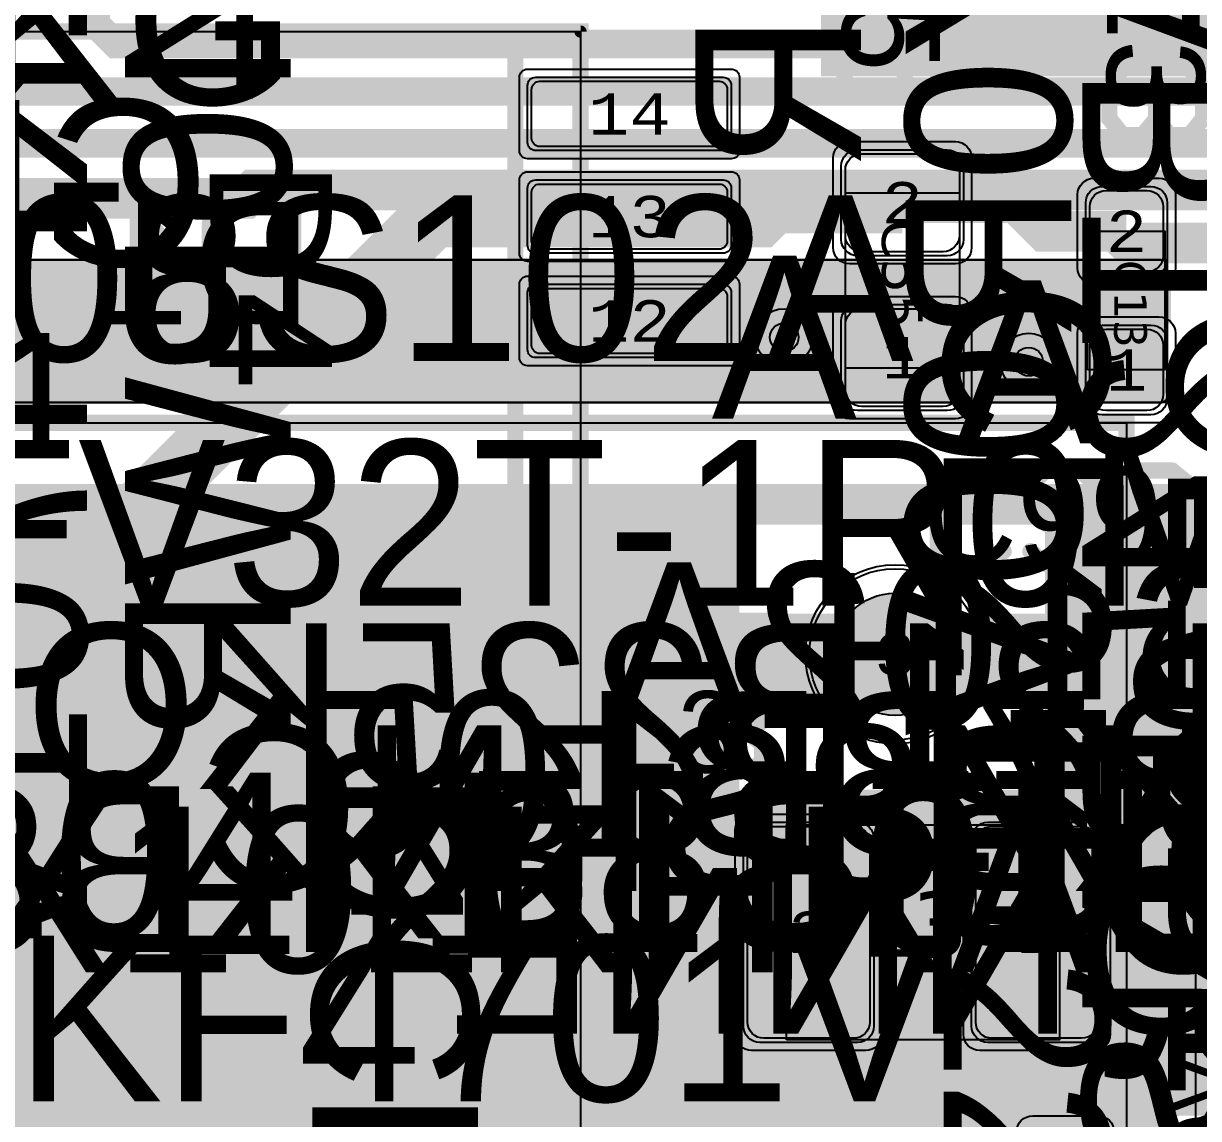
# Model space of a CAD drawing. Extents: x -98 to 119, y -207 to 98.
# Drawn here: x 4.46 to 18.88, y -39.78 to -26.35 of the extents above; entities that cross this region are included whole.
import ezdxf
from ezdxf.enums import TextEntityAlignment as Align

# ---------------------------------------------------------------- set-up
doc = ezdxf.new("R2010")
doc.units = 0
doc.header["$MEASUREMENT"] = 0
for name, color, linetype in [('ASSEMBLY_OUTLINES_BTM', 191, 'CONTINUOUS'), ('ASSEMBLY_OUTLINES_TOP', 102, 'CONTINUOUS'), ('ASSEMBLY_PART_NUMBERS_BTM', 191, 'CONTINUOUS'), ('ASSEMBLY_PART_NUMBERS_TOP', 102, 'CONTINUOUS'), ('ASSEMBLY_REF_DES_TOP', 102, 'CONTINUOUS'), ('BOARD_OUTLINE', 10, 'CONTINUOUS'), ('DRILL_DRAWING', 21, 'CONTINUOUS'), ('GENERATED_SILKSCREEN_BTM', 255, 'CONTINUOUS'), ('GENERATED_SILKSCREEN_TOP', 140, 'CONTINUOUS'), ('MANUFACTURING_OUTLINES', 10, 'CONTINUOUS'), ('PART_HOLES_LAYER_BOTTOM', 30, 'CONTINUOUS'), ('PART_HOLES_LAYER_TOP', 30, 'CONTINUOUS'), ('PART_PADS_LAYER_BOTTOM', 230, 'CONTINUOUS'), ('PART_PADS_LAYER_TOP', 150, 'CONTINUOUS'), ('PART_PADS_SMD_TOP', 150, 'CONTINUOUS'), ('PIN_NUMBERS_BTM', 8, 'CONTINUOUS'), ('PIN_NUMBERS_TOP', 8, 'CONTINUOUS'), ('PLACEMENT_OUTLINES_BTM', 222, 'CONTINUOUS'), ('PLACEMENT_OUTLINES_TOP', 130, 'CONTINUOUS'), ('PLANE_DATA_LAYER_BOTTOM', 230, 'CONTINUOUS'), ('PLANE_SHAPES_LAYER_BOTTOM', 230, 'CONTINUOUS'), ('PLANE_SHAPES_LAYER_TOP', 150, 'CONTINUOUS'), ('ROUTE_BORDER', 151, 'CONTINUOUS'), ('SILKSCREEN_OUTLINES_BTM', 211, 'CONTINUOUS'), ('SILKSCREEN_OUTLINES_TOP', 150, 'CONTINUOUS'), ('SILKSCREEN_REF_DES_BTM', 211, 'CONTINUOUS'), ('SILKSCREEN_REF_DES_TOP', 150, 'CONTINUOUS'), ('SOLDERMASK_PADS_BTM', 12, 'CONTINUOUS'), ('SOLDERMASK_PADS_TOP', 180, 'CONTINUOUS'), ('SOLDERPASTE_PADS_TOP', 180, 'CONTINUOUS'), ('TRACES_LAYER_BOTTOM', 230, 'CONTINUOUS'), ('TRACES_LAYER_TOP', 150, 'CONTINUOUS'), ('VIA_HOLES_LAYER_BOTTOM', 30, 'CONTINUOUS'), ('VIA_HOLES_LAYER_TOP', 30, 'CONTINUOUS'), ('VIA_PADS_LAYER_BOTTOM', 230, 'CONTINUOUS'), ('VIA_PADS_LAYER_TOP', 150, 'CONTINUOUS')]:
    doc.layers.add(name, color=color, linetype=linetype)
doc.styles.add('COURIER_NEW', font='COUR.TTF')
doc.styles.add('VERDANA', font='verdana.TTF')
doc.styles.add('VERIBEST_GERBER_0', font='txt')

msp = doc.modelspace()

# ---------------------------------------------------------------- hatches: boundary and pattern name
at = {"layer": 'PART_HOLES_LAYER_BOTTOM'}
h = msp.add_hatch(color=256, dxfattribs=at)
edge = h.paths.add_edge_path()
edge.add_arc((15.16, -34.09), 0.75, 0, 360)
at = {"layer": 'PART_HOLES_LAYER_TOP'}
h = msp.add_hatch(color=256, dxfattribs=at)
edge = h.paths.add_edge_path()
edge.add_arc((15.16, -34.09), 0.75, 0, 360)
at = {"layer": 'PLANE_DATA_LAYER_BOTTOM'}
h = msp.add_hatch(color=256, dxfattribs=at)
h.paths.add_polyline_path([(-96.5, 0, -1), (96.5, 0, -1)], flags=0)
h.paths.add_polyline_path([(92.251979, -7.43598, 0.726988162), (92.479659, -3.637852, -0.308609791), (92.431259, -3.566904, -0.009635255), (92.431316, -3.563968, 0.009635011), (92.5, -0.000006), (92.5, 0.000001, 0.053325255), (90.407665, 19.562826, -0.053326925), (90.405941, 19.578942), (90.405941, 19.578943, -0.238217909), (90.436919, 19.640273, 0.661755037), (89.584154, 23.221888, -0.295297583), (89.523137, 23.277841, 0.022401018), (87.08146, 31.194059, -0.086206302), (87.076996, 31.219756), (87.076996, 31.219757, -0.210183909), (87.101696, 31.275919, 0.679382507), (85.774921, 34.749845, -0.301864993), (85.705267, 34.797373, 0.047915829), (77.514669, 50.475005, -0.145307444), (77.502324, 50.516585, -0.123988701), (77.511414, 50.552678, 0.606608991), (75.516892, 53.486368, -0.274238992), (75.44586, 53.517962, 0.021523084), (70.565432, 59.806101, -0.177595235), (70.547363, 59.855368), (70.547363, 59.855369, -0.111833303), (70.5548, 59.888203, 0.661755452), (68.116894, 62.64715, -0.295297373), (68.036725, 62.667806, 0.05833458), (51.722715, 76.687749, -0.249337829), (51.689123, 76.750923), (51.689123, 76.750924, -0.060759886), (51.691357, 76.76924, 0.714966399), (48.509213, 78.818582, -0.314871124), (48.42205, 78.81342, 0.022806677), (41.042088, 82.896302, -0.285136953), (40.999698, 82.964591), (40.999698, 82.964596, -0.004247023), (40.999709, 82.965891, 0.647046608), (37.697353, 84.5176, -0.289754858), (37.616734, 84.505806, 0.052943541), (19.031563, 90.52099, -0.30833592), (18.972104, 90.582877, 0.696982245), (15.284156, 91.27756, -0.308339612), (15.206255, 91.241547, 0.022370691), (6.993138, 92.235275, -0.315204372), (6.925536, 92.290658, 0.715888063), (3.14462, 92.496703, -0.315205261), (3.0714, 92.448994, 0.063468058), (-20.215283, 90.264015, -0.320142253), (-20.296827, 90.298428, 0.72963938), (-23.995319, 89.386755, -0.320144031), (-24.051528, 89.318386, 0.018663537), (-30.645576, 87.275991, -0.309865735), (-30.72878, 87.298418, 0.701170836), (-34.249879, 85.978007, -0.002752694), (-34.249874, 85.977168, -0.30685575), (-34.29782, 85.9064, 0.04916641), (-50.410548, 77.556603, -0.32354836), (-50.499711, 77.561018, 0.739212756), (-53.660594, 75.408706, -0.075169868), (-53.657188, 75.386179), (-53.657188, 75.386178, -0.242479425), (-53.68916, 75.324127, 0.019967737), (-59.527063, 70.80098, -0.298487087), (-59.610009, 70.791065, 0.556724412), (-62.5, 69), (-62.5, 68.999999, 0.082708518), (-62.392031, 68.351756, -0.298487573), (-62.412702, 68.270818, 0.067186589), (-78.279974, 49.27977, -0.277817809), (-78.350169, 49.24438, 0.436350868), (-80.5, 47.25), (-80.5, 47.249999, 0.141466326), (-80.192238, 46.184011, -0.141465884), (-80.180512, 46.143397), (-80.180512, 46.143396, -0.131190735), (-80.190652, 46.105416, 0.019294819), (-83.506407, 39.786053, -0.312206796), (-83.581614, 39.742899, 0.439123468), (-85.75, 37.75, 0.204829615), (-85.131688, 36.303992, -0.204830708), (-85.10813, 36.248899), (-85.10813, 36.248898, -0.100919006), (-85.114214, 36.219062, 0.048097759), (-90.466303, 19.289839, -0.314870423), (-90.530154, 19.230281, 0.714965653), (-91.24073, 15.512631, -0.269378312), (-91.202277, 15.446437), (-91.202277, 15.446436, -0.041929831), (-91.203345, 15.433723, 0.018841331), (-92.106444, 8.523669, -0.32827121), (-92.166453, 8.456161, 0.354028014), (-93.75, 6.5), (-93.75, 6.499999, 0.314708299), (-92.438077, 4.622088, -0.31470689), (-92.388093, 4.55054), (-92.388093, 4.550537, -0.012285748), (-92.388185, 4.546794, 0.012294179), (-92.5, 0.00001), (-92.5, -0.000004, 0.052933393), (-90.438132, -19.421494, -0.329408644), (-90.475468, -19.504015, 0.27173254), (-91.5, -21.25, 0.401597711), (-89.586502, -23.248128, -0.329404507), (-89.516056, -23.305059, 0.021307354), (-87.207653, -30.839509, -0.322177334), (-87.232533, -30.924924, 0.230665932), (-88, -32.499999), (-88, -32.5, 0.431495031), (-85.882787, -34.496562, -0.3221788), (-85.807634, -34.544174, 0.048016175), (-77.643233, -50.277018, -0.303878783), (-77.644537, -50.3618, 0.152518996), (-78, -51.499999), (-78, -51.5, 0.481982915), (-75.552374, -53.449264, -0.303883418), (-75.473145, -53.479475, 0.021991255), (-70.483925, -59.90214, -0.318621499), (-70.47622, -59.989968, 0.725399056), (-67.952631, -62.834176, -0.318624212), (-67.866344, -62.852281, 0.062392529), (-50.265124, -77.650932, -0.254356234), (-50.230332, -77.714899), (-50.230332, -77.7149, -0.034453173), (-50.231054, -77.725364, 0.034451935), (-50.25, -78), (-50.25, -78.000001, 0.603308224), (-47.119729, -79.649997, -0.291362646), (-47.037917, -79.64725, 0.02294124), (-39.54278, -83.621879, -0.290012797), (-39.499155, -83.690765), (-39.499155, -83.690766, -0.007130353), (-39.499186, -83.692939, 0.007132964), (-39.5, -83.749994), (-39.5, -83.75, 0.658082965), (-36.126004, -85.203319, -0.297762979), (-36.043963, -85.188513, 0.049016344), (-18.771876, -90.575199, -0.301861306), (-18.712566, -90.635139, 0.679381768), (-15.056336, -91.31372, -0.301864385), (-14.979467, -91.279054, 0.021749122), (-6.993138, -92.235275, -0.315204372), (-6.925536, -92.290658, 0.715888063), (-3.14462, -92.496703, -0.315205261), (-3.0714, -92.448994, 0.06250827), (19.869968, -90.340657, -0.345566403), (19.954737, -90.381493, 0.794356815), (23.75, -89.500001), (23.75, -89.499973, 0.005086864), (23.749586, -89.459281, -0.345588489), (23.806159, -89.384097, 0.021469451), (31.383958, -87.013201, -0.314446926), (31.468175, -87.035889, 0.700130836), (35, -85.75), (35, -85.749988, 0.009099261), (34.998675, -85.677212, -0.009057228), (34.998625, -85.674452), (34.998625, -85.674439, -0.304472205), (35.045955, -85.60392, 0.047985464), (50.721249, -77.353765, -0.31444166), (50.808431, -77.356288, 0.616218308), (54, -75.75), (54, -75.749999, 0.067758174), (53.927211, -75.215343, -0.067753523), (53.924438, -75.194974), (53.924438, -75.194973, -0.241537288), (53.95619, -75.13308, 0.022365821), (60.452055, -70.01285, -0.313111549), (60.538488, -70.003709, 0.710095351), (63.344013, -67.475653, -0.099717589), (63.33807, -67.446151), (63.33807, -67.44615, -0.206928064), (63.362073, -67.390635, 0.058205552), (77.187807, -50.973449, -0.317486674), (77.269693, -50.94147, 0.722224143), (79.294241, -47.729048, -0.173873661), (79.276877, -47.680625, -0.136094565), (79.287761, -47.641379, 0.020523482), (82.926938, -40.980152, -0.353003204), (83.013777, -40.939997, 0.48811211), (85.5, -39), (85.5, -38.999999, 0.240073604), (84.675602, -37.381988, -0.240072951), (84.644192, -37.320342), (84.644192, -37.320341, -0.104105615), (84.650658, -37.289623, 0.050546739), (90.411157, -19.546683, -0.32146983), (90.476988, -19.487077, 0.38127918), (92.25, -17.5, 0.275143701), (91.203224, -15.741772, -0.275142487), (91.163342, -15.674784), (91.163342, -15.674783, -0.042554947), (91.164442, -15.661882, 0.022235783), (92.195155, -7.50356, -0.319196338)], flags=0)
msp.add_hatch(color=256, dxfattribs=at).paths.add_polyline_path([(18.5, -29.3262, 0.414213562), (18.4238, -29.25), (-0.95317, -29.250001, 0.362540638), (-1.028145, -29.31259, -0.747149541), (-4.365037, -29.673911, 0.557433681), (-4.49304, -29.653461, -0.586419781), (-6.202958, -29.303104, 0.326635219), (-6.275573, -29.250001), (-21.46844, -29.250002, 0.198913366), (-21.522322, -29.27232), (-23.72768, -31.477678, 0.198909956), (-23.749998, -31.531559), (-23.749998, -31.53156), (-23.75, -33.1738, 0.414213562), (-23.6738, -33.25), (-21.250008, -33.25, -0.414213562), (-21.25, -33.250008), (-21.25, -38.4238, 0.414213562), (-21.1738, -38.5), (-12.3262, -38.5, 0.414213562), (-12.25, -38.4238), (-12.25, -33.250008, -0.414213562), (-12.249992, -33.25), (-8.500008, -33.25, -0.414213562), (-8.5, -33.250008), (-8.5, -34.724427, 0.326636149), (-8.446896, -34.797042, -0.326637219), (-7.75, -35.749999), (-7.75, -35.75), (-7.75, -35.750001, -0.326637219), (-8.446896, -36.702958, 0.326636149), (-8.5, -36.775573), (-8.5, -37.1738, 0.414213562), (-8.4238, -37.25), (-1.5762, -37.25, 0.414213562), (-1.5, -37.1738), (-1.5, -32.63867), (-1.5, -32.638669, 0.198909956), (-1.522318, -32.584788), (-1.603313, -32.503793, 0.138572885), (-1.639481, -32.483563, -0.347051128), (-2.1, -31.900001), (-2.1, -31.9, -0.381511378), (-1.567613, -31.303822, 0.381510988), (-1.5, -31.228107), (-1.5, -31.000008, -0.414213562), (-1.499992, -31), (18.4238, -31, 0.414213562), (18.5, -30.9238)], flags=0)
h = msp.add_hatch(color=256, dxfattribs=at)
h.paths.add_polyline_path([(26.75, -34.9238, -0.414213562), (26.6738, -35), (26.000008, -35, 0.414213562), (26, -35.000008), (26, -36.9238, -0.414213562), (25.9238, -37), (23.3262, -37, -0.414213562), (23.25, -36.9238), (23.25, -35.000008, 0.414213562), (23.249992, -35), (21.000008, -35, 0.414213562), (21, -35.000008), (21, -35.203331, -0.516614973), (20.898632, -35.275255, 0.084352816), (20.75, -35.25), (19.85, -35.25, 0.414213562), (19.4, -35.7), (19.4, -36.8, 0.414213562), (19.85, -37.25), (20.75, -37.25, 0.084352816), (20.898632, -37.224745, -0.516614973), (21, -37.296669), (21, -37.453331, -0.516614973), (20.898632, -37.525255, 0.084352816), (20.75, -37.5), (20.05, -37.5, 0.414213562), (19.6, -37.95), (19.6, -38.55, 0.414213562), (20.05, -39), (20.75, -39, 0.084352816), (20.898632, -38.974745, -0.516614973), (21, -39.046669), (21, -39.6738, -0.414213562), (20.9238, -39.75), (18.500008, -39.75, 0.414213562), (18.5, -39.750008), (18.5, -42.499992, 0.414213562), (18.500008, -42.5), (26.1238, -42.5, -0.414213562), (26.2, -42.5762), (26.2, -42.9238, -0.414213562), (26.1238, -43), (18.500008, -43, 0.414213562), (18.5, -43.000008), (18.5, -46.249992, 0.414213562), (18.500008, -46.25), (20.9238, -46.25, -0.414213562), (21, -46.3262), (21, -46.4238, -0.414213562), (20.9238, -46.5), (20.1, -46.5, 0.414213562), (19.65, -46.95), (19.65, -48.050036, 0.003574581), (19.650046, -48.05647, -0.003582819), (19.650054, -48.057562, -0.699904941), (19.515521, -48.10659, 2.744005245), (19.515521, -49.39341, -0.699904941), (19.650054, -49.442438, -0.003582819), (19.650046, -49.44353, 0.003574581), (19.65, -49.449964), (19.65, -50.55, 0.414213562), (20.1, -51), (20.9238, -51, -0.414213562), (21, -51.0762), (21, -51.6738, -0.414213562), (20.9238, -51.75), (18.500008, -51.75, 0.414213562), (18.5, -51.750008), (18.499998, -54.46844), (18.499998, -54.468441, -0.198909956), (18.47768, -54.522322), (14.772322, -58.22768, -0.198913366), (14.71844, -58.249998), (11.62899, -58.249998, -0.18138713), (11.578874, -58.231199, 0.181388603), (11.250028, -58.107843), (-1.160995, -58.107843, -0.198913366), (-1.214877, -58.085525), (-1.477682, -57.82272, -0.198909956), (-1.5, -57.768839), (-1.5, -57.768838), (-1.499998, -50.03156), (-1.499998, -50.031559, -0.198909956), (-1.47768, -49.977678), (1.999998, -46.500002), (2, -46.499996), (2, -32.0762, -0.414213562), (2.0762, -32), (19.499992, -32, 0.414213562), (19.5, -31.999992), (19.5, -29.8262, -0.414213562), (19.5762, -29.75), (26.6738, -29.75, -0.414213562), (26.75, -29.8262)], flags=0)
h.paths.add_polyline_path([(16.499992, -45.75, 0.414213562), (16.5, -45.749992), (16.5, -42.750008, 0.414213562), (16.499992, -42.75), (13.750008, -42.75, 0.414213562), (13.75, -42.750008), (13.75, -45.749992, 0.414213562), (13.750008, -45.75)], flags=0)
h.paths.add_polyline_path([(13.61, -54.41, -1), (16.71, -54.41, -1)], flags=0)
h.paths.add_polyline_path([(16.999992, -35.75, 0.414213562), (17, -35.749992), (17, -32.500008, 0.414213562), (16.999992, -32.5), (13.250008, -32.5, 0.414213562), (13.25, -32.500008), (13.25, -35.749992, 0.414213562), (13.250008, -35.75)], flags=0)
at = {"layer": 'PLANE_SHAPES_LAYER_BOTTOM'}
h = msp.add_hatch(color=256, dxfattribs=at)
h.paths.add_polyline_path([(-96.5, 0, -1), (96.5, 0, -1)], flags=0)
h.paths.add_polyline_path([(-92.5, 0, -1), (92.5, 0, -1)], flags=0)
msp.add_hatch(color=256, dxfattribs=at).paths.add_polyline_path([(18.5, -31), (-1.5, -31), (-1.5, -37.25), (-8.5, -37.25), (-8.5, -33.25), (-12.25, -33.25), (-12.25, -38.5), (-21.25, -38.5), (-21.25, -33.25), (-23.75, -33.25), (-23.75, -31.5), (-21.5, -29.25), (18.5, -29.25)], flags=0)
h = msp.add_hatch(color=256, dxfattribs=at)
h.paths.add_polyline_path([(18.5, -54.5), (14.75, -58.25), (-1.5, -58.25), (-1.5, -50), (2, -46.5), (2, -32), (18.5, -32)])
h.paths.add_polyline_path([(13.75, -45.75), (13.75, -42.75), (16.5, -42.75), (16.5, -45.75)], flags=16)
h.paths.add_polyline_path([(13.25, -35.75), (13.25, -32.5), (17, -32.5), (17, -35.75)], flags=16)
at = {"layer": 'PLANE_SHAPES_LAYER_TOP'}
h = msp.add_hatch(color=256, dxfattribs=at)
h.paths.add_polyline_path([(-96.31345, 0, -1), (96.81345, 0, -1)], flags=0)
h.paths.add_polyline_path([(-92.25, 0, -1), (92.75, 0, -1)], flags=0)
h = msp.add_hatch(color=256, dxfattribs=at)
h.paths.add_polyline_path([(46.25, -35.15), (43.875, -38), (28.75, -38), (32.25, -34.5), (32.25, -30.5), (35.75, -30.5), (35.75, -27), (14.25, -27), (14.25, -24), (-10, -24), (-10, -18.75), (1.75, -18.75), (1.75, -9.25), (-10, -9.25), (-10, 32.75), (1.75, 32.75), (1.75, 34.25), (20.25, 34.25), (20.25, 25.25), (22.25, 23.25), (34.5, 23.25), (34.5, -26.5), (41.25, -26.5), (41.25, -20.5), (46.25, -20.5)])
h.paths.add_polyline_path([(-8.75, 10.25), (-8.75, 19.5), (1.25, 19.5), (1.25, 10.25)], flags=16)
h.paths.add_polyline_path([(6, 27.25), (6, 29.75), (15.45, 29.75), (15.45, 27.25)], flags=16)
at = {"layer": 'VIA_HOLES_LAYER_BOTTOM'}
h = msp.add_hatch(color=256, dxfattribs=at)
edge = h.paths.add_edge_path()
edge.add_arc((13.8, -30.2), 0.175, 0, 360)
h = msp.add_hatch(color=256, dxfattribs=at)
edge = h.paths.add_edge_path()
edge.add_arc((16.8, -30.5), 0.175, 0, 360)
at = {"layer": 'VIA_HOLES_LAYER_TOP'}
h = msp.add_hatch(color=256, dxfattribs=at)
edge = h.paths.add_edge_path()
edge.add_arc((13.8, -30.2), 0.175, 0, 360)
h = msp.add_hatch(color=256, dxfattribs=at)
edge = h.paths.add_edge_path()
edge.add_arc((16.8, -30.5), 0.175, 0, 360)

# ---------------------------------------------------------------- linework, layer by layer
at = {"layer": 'ASSEMBLY_OUTLINES_BTM', "const_width": 0.2}
msp.add_lwpolyline([(-8, -57.25), (-8, -31.25), (18, -31.25), (18, -57.25)], close=True, dxfattribs=at)
at = {"layer": 'ASSEMBLY_OUTLINES_TOP', "const_width": 0.2}
msp.add_lwpolyline([(3.7, -44.55), (3.7, -26.45), (11.3, -26.45), (11.3, -44.55)], close=True, dxfattribs=at)
msp.add_lwpolyline([(10.5, -26.5), (10.5, -44.5)], dxfattribs=at)
at = {"layer": 'ASSEMBLY_OUTLINES_TOP'}
for points in [[(14.55, -30.58), (14.55, -28.43), (15.95, -28.43), (15.95, -30.58)], [(17.52, -30.6), (17.52, -28.9), (18.47, -28.9), (18.47, -30.6)], [(13.83, -38.82), (13.83, -36.18), (17.18, -36.18), (17.18, -38.82)]]:
    msp.add_lwpolyline(points, close=True, dxfattribs=at)
at = {"layer": 'BOARD_OUTLINE', "const_width": 0.1}
msp.add_lwpolyline([(-97.5, 0, -1), (97.5, 0, -1)], format="xyb", close=True, dxfattribs=at)
at = {"layer": 'GENERATED_SILKSCREEN_BTM', "const_width": 0.15}
for points in [[(6.16475, -30.004), (6.17675, -30.007), (6.18425, -30.013), (6.18725, -30.0235), (6.18875, -30.0355), (6.18725, -30.046), (6.18425, -30.0565), (6.17675, -30.064), (6.16475, -30.0655), (5.57975, -30.0655), (5.56925, -30.064), (5.56025, -30.0565), (5.55575, -30.046), (5.55425, -30.0355), (5.55575, -30.0235), (5.56025, -30.013), (5.56925, -30.007), (5.57975, -30.004), (5.84375, -30.004), (5.84375, -28.5955), (5.84525, -28.585), (5.84975, -28.5775), (5.85725, -28.573), (5.86775, -28.5715), (5.87525, -28.57), (5.88275, -28.57), (5.88875, -28.573), (5.89475, -28.579), (6.18725, -28.99), (6.19025, -28.996), (6.19175, -29.0005), (6.19175, -29.011), (6.18725, -29.02), (6.17975, -29.0275), (6.17075, -29.0335), (6.16025, -29.0365), (6.15425, -29.0365), (6.14975, -29.035), (6.14225, -29.026), (5.90225, -28.69), (5.90225, -30.004), (6.16475, -30.004)], [(6.99125, -28.5715), (6.99875, -28.5685), (7.00475, -28.567), (7.01075, -28.5655), (7.76975, -28.5655), (7.78025, -28.5685), (7.78925, -28.576), (7.79675, -28.585), (7.79975, -28.5955), (7.79975, -30.0355), (7.79675, -30.0475), (7.78925, -30.055), (7.78025, -30.064), (7.76975, -30.0655), (7.01075, -30.0655), (7.00475, -30.0655), (7.00175, -30.064), (6.99875, -30.0625), (6.99125, -30.0595), (6.73775, -29.854), (6.73325, -29.848), (6.73175, -29.845), (6.72875, -29.8375), (6.72725, -29.83), (6.72725, -28.801), (6.72875, -28.7935), (6.73175, -28.789), (6.73175, -28.7845), (6.73475, -28.783), (6.73625, -28.7815), (6.73775, -28.7785), (6.99125, -28.5715)], [(7.73675, -28.627), (7.02125, -28.627), (6.78725, -28.816), (6.78725, -29.815), (7.02125, -30.004), (7.73675, -30.004), (7.73675, -28.627)], [(19.3256, -39.3912), (18.5584, -39.1312), (18.552, -39.1312), (18.5472, -39.1336), (18.5432, -39.1376), (18.54, -39.1432), (18.5392, -39.1488), (18.54, -39.1544), (18.5424, -39.1592), (18.548, -39.1624), (19.3024, -39.416), (18.548, -39.6712), (18.5424, -39.6744), (18.54, -39.6792), (18.5392, -39.6848), (18.54, -39.6904), (18.5432, -39.696), (18.5472, -39.7), (18.552, -39.7016), (18.5584, -39.7008), (19.3256, -39.4424)]]:
    msp.add_lwpolyline(points, dxfattribs=at)
msp.add_lwpolyline([(-8, -57.25), (-8, -31.25), (18, -31.25), (18, -57.25)], close=True, dxfattribs=at)
at = {"layer": 'GENERATED_SILKSCREEN_TOP'}
for points, const_width in [([(17.7648, -25.9664), (17.7648, -26.4344), (17.766, -26.4428), (17.772, -26.45), (17.7804, -26.4536), (17.7888, -26.4548), (17.7984, -26.4536), (17.8068, -26.45), (17.8128, -26.4428), (17.814, -26.4344), (17.814, -26.2232)], 0.15), ([(15.302, -26.6538), (15.3008, -26.649), (15.2996, -26.6454), (15.2972, -26.6406), (15.1652, -26.4774), (15.6656, -26.4774), (15.6656, -27.261), (15.668, -27.2694), (15.6728, -27.2766), (15.6812, -27.2802), (15.6896, -27.2814), (15.6992, -27.2802), (15.7076, -27.2766), (15.7124, -27.2694), (15.7148, -27.261), (15.7148, -26.451), (15.7124, -26.4426), (15.7064, -26.4366), (15.7004, -26.4294), (15.6908, -26.427), (15.1136, -26.427), (15.1052, -26.4282), (15.0992, -26.4318), (15.0956, -26.4366), (15.0932, -26.445), (15.0908, -26.451), (15.0896, -26.4558), (15.0908, -26.4618), (15.0944, -26.4666), (15.254, -26.6622), (15.254, -27.0498), (15.1016, -27.237), (14.7152, -27.237), (14.5652, -27.0498), (14.5652, -26.6622), (14.7236, -26.4666), (14.7272, -26.4582), (14.7272, -26.451), (14.7224, -26.4438), (14.7164, -26.4366), (14.708, -26.4318), (14.6996, -26.4306), (14.6948, -26.4306), (14.6912, -26.4318), (14.6852, -26.4378), (14.5196, -26.6406), (14.5172, -26.6442), (14.5172, -26.649), (14.5148, -26.6538), (14.5148, -27.0582), (14.5148, -27.0618), (14.516, -27.063), (14.516, -27.0642), (14.5172, -27.0666), (14.5172, -27.069), (14.5196, -27.0738), (14.6852, -27.2766), (14.6888, -27.2802), (14.6912, -27.2814), (14.6984, -27.2838), (14.7032, -27.285), (15.1136, -27.285), (15.1196, -27.2838), (15.1256, -27.2814), (15.128, -27.2814), (15.1292, -27.2802), (15.1316, -27.2778), (15.134, -27.2766), (15.2972, -27.0738), (15.2996, -27.0678), (15.3008, -27.0642), (15.302, -27.0582), (15.302, -26.6538)], 0.15), ([(17.7696, -27.098), (17.934, -26.8952), (17.94, -26.8892), (17.9436, -26.888), (17.9472, -26.888), (17.9556, -26.8892), (17.964, -26.894), (17.9712, -26.9), (17.9748, -26.9072), (17.976, -26.9156), (17.9736, -26.924), (17.814, -27.1196), (17.814, -27.5072), (17.9652, -27.6944), (18.1884, -27.6944), (18.3408, -27.5096), (18.3408, -27.3104), (18.3432, -27.3008), (18.348, -27.2948), (18.3564, -27.2912), (18.3648, -27.29), (18.3732, -27.2912), (18.3816, -27.2948), (18.3864, -27.3008), (18.3888, -27.3104), (18.3888, -27.5096), (18.5412, -27.6944), (18.7644, -27.6944), (18.9156, -27.5072), (18.9156, -27.1196), (18.756, -26.924), (18.7536, -26.9156), (18.7548, -26.9072), (18.7584, -26.9), (18.7656, -26.894), (18.774, -26.8892), (18.7824, -26.888), (18.786, -26.888), (18.7896, -26.8892), (18.7956, -26.8952), (18.96, -27.098)], 0.15), ([(18.96, -27.5312), (18.7956, -27.734), (18.7908, -27.7376), (18.7848, -27.7388), (18.7812, -27.7412), (18.7764, -27.7424), (18.5292, -27.7424), (18.5256, -27.7412), (18.5172, -27.7388), (18.5124, -27.7376), (18.5088, -27.734), (18.3648, -27.5576), (18.2208, -27.734), (18.2184, -27.7352), (18.216, -27.7376), (18.2148, -27.7388), (18.2124, -27.7388), (18.204, -27.7412), (18.2004, -27.7424), (17.9532, -27.7424), (17.9472, -27.7412), (17.9424, -27.7388), (17.9376, -27.7376), (17.934, -27.734), (17.7696, -27.5312), (17.7672, -27.5264), (17.766, -27.5252), (17.766, -27.5216), (17.766, -27.5204), (17.7648, -27.5192), (17.7648, -27.5156), (17.7648, -27.1112), (17.766, -27.1064), (17.7672, -27.1016), (17.7696, -27.098)], 0.15), ([(15.8738, -33.0056), (15.6722, -32.8412), (15.6662, -32.8376), (15.665, -32.8328), (15.6626, -32.828), (15.6614, -32.822), (15.6614, -31.9988), (15.6626, -31.9928), (15.665, -31.988), (15.6674, -31.9856), (15.6686, -31.9832), (15.671, -31.9796), (15.8738, -31.8152), (15.8774, -31.814), (15.881, -31.8128), (15.8822, -31.8116), (15.887, -31.8104), (16.2914, -31.8104), (16.2974, -31.8116), (16.2998, -31.8128), (16.3034, -31.814), (16.307, -31.8152), (16.5098, -31.9796), (16.5146, -31.9856), (16.517, -31.9952), (16.5158, -32.0024), (16.5134, -32.0084), (16.5098, -32.0132), (16.5038, -32.018), (16.4978, -32.0216), (16.4918, -32.0228), (16.4858, -32.0228), (16.481, -32.0192), (16.283, -31.8596), (15.8954, -31.8596), (15.7106, -32.0108), (15.7106, -32.81), (15.8954, -32.9612), (16.283, -32.9612), (16.481, -32.8016), (16.4858, -32.7992), (16.4918, -32.798), (16.4978, -32.7992), (16.5038, -32.8028), (16.5098, -32.8076), (16.5134, -32.8136), (16.5158, -32.8208), (16.517, -32.828), (16.5146, -32.8352), (16.5098, -32.8412), (16.307, -33.0056), (16.3022, -33.008), (16.301, -33.0092), (16.2974, -33.0092), (16.2962, -33.0104), (16.295, -33.0104), (16.2914, -33.0104), (15.887, -33.0104), (15.8822, -33.0092), (15.8774, -33.008), (15.8738, -33.0056)], 0.15), ([(17.0054, -33.0056), (16.8038, -32.8412), (16.7978, -32.8352), (16.7966, -32.8316), (16.7966, -32.828), (16.7978, -32.8196), (16.8026, -32.8112), (16.8074, -32.8052), (16.8146, -32.8004), (16.823, -32.7992), (16.8314, -32.8016), (17.027, -32.9612), (17.4146, -32.9612), (17.6018, -32.81), (17.6018, -32.3792), (17.4386, -32.5112), (17.4338, -32.5136), (17.4326, -32.5148), (17.429, -32.516), (17.4242, -32.516), (17.0198, -32.516), (17.015, -32.516), (17.0078, -32.5136), (17.0054, -32.5112), (16.8038, -32.348), (16.8014, -32.3468), (16.799, -32.3444), (16.7966, -32.3408), (16.7942, -32.3324), (16.793, -32.3276), (16.793, -31.9988), (16.7942, -31.9928), (16.7966, -31.988), (16.799, -31.9844), (16.8014, -31.9832), (16.8038, -31.9796), (17.0054, -31.8152), (17.0102, -31.814), (17.0138, -31.8128), (17.015, -31.8116), (17.0198, -31.8104), (17.4242, -31.8104), (17.429, -31.8116), (17.4302, -31.8116), (17.4314, -31.8128), (17.435, -31.814), (17.4398, -31.8152), (17.6414, -31.9796), (17.645, -31.9856), (17.6462, -31.9904), (17.6486, -31.994), (17.6498, -31.9988), (17.6498, -32.822), (17.6486, -32.8256), (17.6462, -32.834), (17.645, -32.8364), (17.6414, -32.8412), (17.4398, -33.0056), (17.4338, -33.008), (17.4326, -33.0092), (17.4302, -33.0092), (17.4278, -33.0104), (17.4266, -33.0104), (17.4242, -33.0104), (17.0198, -33.0104), (17.015, -33.0092), (17.0102, -33.008), (17.0054, -33.0056)], 0.15), ([(16.8422, -32.0108), (16.8422, -32.3156), (17.027, -32.468), (17.4146, -32.468), (17.6018, -32.3156), (17.6018, -32.0108), (17.4146, -31.8596), (17.027, -31.8596), (16.8422, -32.0108)], 0.15), ([(18.1394, -33.0056), (17.9378, -32.8412), (17.9318, -32.8352), (17.9306, -32.8316), (17.9306, -32.828), (17.9318, -32.8196), (17.9366, -32.8112), (17.9414, -32.8052), (17.9486, -32.8004), (17.957, -32.7992), (17.9654, -32.8016), (18.161, -32.9612), (18.5486, -32.9612), (18.7358, -32.81), (18.7358, -32.3792), (18.5726, -32.5112), (18.5678, -32.5136), (18.5666, -32.5148), (18.563, -32.516), (18.5582, -32.516), (18.1538, -32.516), (18.149, -32.516), (18.1418, -32.5136), (18.1394, -32.5112), (17.9378, -32.348), (17.9354, -32.3468), (17.933, -32.3444), (17.9306, -32.3408), (17.9282, -32.3324), (17.927, -32.3276), (17.927, -31.9988), (17.9282, -31.9928), (17.9306, -31.988), (17.933, -31.9844), (17.9354, -31.9832), (17.9378, -31.9796), (18.1394, -31.8152), (18.1442, -31.814), (18.1478, -31.8128), (18.149, -31.8116), (18.1538, -31.8104), (18.5582, -31.8104), (18.563, -31.8116), (18.5642, -31.8116), (18.5654, -31.8128), (18.569, -31.814), (18.5738, -31.8152), (18.7754, -31.9796), (18.779, -31.9856), (18.7802, -31.9904), (18.7826, -31.994), (18.7838, -31.9988), (18.7838, -32.822), (18.7826, -32.8256), (18.7802, -32.834), (18.779, -32.8364), (18.7754, -32.8412), (18.5738, -33.0056), (18.5678, -33.008), (18.5666, -33.0092), (18.5642, -33.0092), (18.5618, -33.0104), (18.5606, -33.0104), (18.5582, -33.0104), (18.1538, -33.0104), (18.149, -33.0092), (18.1442, -33.008), (18.1394, -33.0056)], 0.15), ([(17.9762, -32.0108), (17.9762, -32.3156), (18.161, -32.468), (18.5486, -32.468), (18.7358, -32.3156), (18.7358, -32.0108), (18.5486, -31.8596), (18.161, -31.8596), (17.9762, -32.0108)], 0.15), ([(11.884, -35.537), (11.886, -35.545), (11.891, -35.55), (11.897, -35.556), (11.904, -35.557), (12.579, -35.557), (12.586, -35.556), (12.592, -35.551), (12.595, -35.544), (12.596, -35.537), (12.595, -35.529), (12.592, -35.522), (12.586, -35.518), (12.579, -35.516), (11.926, -35.516), (11.926, -34.577), (11.924, -34.57), (11.919, -34.564), (11.912, -34.561), (11.904, -34.56), (11.897, -34.561), (11.891, -34.564), (11.886, -34.57), (11.884, -34.577), (11.884, -35.537)], 0.15), ([(13.007, -35.553), (12.838, -35.416), (12.833, -35.411), (12.832, -35.405), (12.833, -35.398), (12.837, -35.391), (12.842, -35.386), (12.848, -35.382), (12.855, -35.381), (12.862, -35.383), (13.025, -35.516), (13.348, -35.516), (13.504, -35.39), (13.504, -35.204), (13.35, -35.077), (13.184, -35.077), (13.176, -35.075), (13.171, -35.071), (13.168, -35.064), (13.167, -35.057), (13.168, -35.05), (13.171, -35.044), (13.176, -35.039), (13.184, -35.037), (13.35, -35.037), (13.504, -34.91), (13.504, -34.724), (13.348, -34.598), (13.025, -34.598), (12.862, -34.731), (12.855, -34.733), (12.848, -34.732), (12.842, -34.729), (12.837, -34.723), (12.833, -34.717), (12.832, -34.71), (12.833, -34.703), (12.838, -34.698), (13.007, -34.561), (13.01, -34.56), (13.013, -34.559), (13.014, -34.558), (13.018, -34.557), (13.355, -34.557), (13.36, -34.558), (13.362, -34.559), (13.365, -34.56), (13.368, -34.561), (13.537, -34.698), (13.54, -34.703), (13.541, -34.707), (13.543, -34.71), (13.544, -34.714), (13.544, -34.92), (13.543, -34.923), (13.541, -34.93), (13.54, -34.935), (13.537, -34.937), (13.39, -35.057), (13.537, -35.177), (13.538, -35.179), (13.54, -35.181), (13.541, -35.182), (13.541, -35.184), (13.543, -35.191), (13.544, -35.194), (13.544, -35.4), (13.543, -35.405), (13.541, -35.409), (13.54, -35.413), (13.537, -35.416), (13.368, -35.553), (13.364, -35.555), (13.363, -35.556), (13.36, -35.556), (13.359, -35.557), (13.358, -35.557), (13.355, -35.557), (13.018, -35.557), (13.014, -35.556), (13.01, -35.555), (13.007, -35.553)], 0.15), ([(18.5, -37.25), (18.5, -40.25)], 0.2)]:
    msp.add_lwpolyline(points, dxfattribs=dict(at, const_width=const_width))
at = {"layer": 'GENERATED_SILKSCREEN_TOP', "const_width": 0.15}
for points in [[(11.300005, -26.935), (11.299995, -26.935), (11.299995, -26.450005), (3.700005, -26.450005), (3.700005, -26.935), (3.699995, -26.935), (3.699995, -26.45, -0.414213562), (3.7, -26.449995), (11.3, -26.449995, -0.414213562), (11.300005, -26.45), (11.300005, -26.935)], [(14.550005, -29.769508, 0.000011097), (14.549995, -29.769515), (14.549995, -29.230485, 0.000011097), (14.550005, -29.230492), (14.550005, -29.769508)], [(15.950005, -29.769515, 0.000011097), (15.949995, -29.769508), (15.949995, -29.230492, 0.000011097), (15.950005, -29.230485), (15.950005, -29.769515)], [(17.520005, -30.042089, 0.000012231), (17.519995, -30.042098), (17.519995, -29.457902, 0.000012231), (17.520005, -29.457911), (17.520005, -30.042089)], [(18.470005, -30.033844, 0.000011642), (18.469995, -30.033836), (18.469995, -29.466164, 0.000011642), (18.470005, -29.466156), (18.470005, -30.033844)], [(16.083844, -36.179995, 0.000011642), (16.083836, -36.180005), (14.916164, -36.180005, 0.000011642), (14.916156, -36.179995), (16.083844, -36.179995)], [(16.083844, -38.820005), (14.916156, -38.820005, 0.000011642), (14.916164, -38.819995), (16.083836, -38.819995, 0.000011642), (16.083844, -38.820005)]]:
    msp.add_lwpolyline(points, format="xyb", dxfattribs=at)
for points in [[(11.299995, -28.195), (11.299995, -27.985), (11.300005, -27.985), (11.300005, -28.195)], [(11.299995, -29.475), (11.299995, -29.245), (11.300005, -29.245), (11.300005, -29.475)], [(11.299995, -40.475), (11.299995, -30.525), (11.300005, -30.525), (11.300005, -40.475)]]:
    msp.add_lwpolyline(points, close=True, dxfattribs=at)
at = {"layer": 'MANUFACTURING_OUTLINES'}
msp.add_circle((0, 0), 97.575405, dxfattribs=at)
at = {"layer": 'PART_HOLES_LAYER_BOTTOM'}
msp.add_circle((15.16, -34.09), 0.75, dxfattribs=at)
at = {"layer": 'PART_HOLES_LAYER_TOP'}
msp.add_circle((15.16, -34.09), 0.75, dxfattribs=at)
at = {"layer": 'PART_PADS_LAYER_BOTTOM'}
msp.add_circle((15.16, -34.09), 1.05, dxfattribs=at)
at = {"layer": 'PART_PADS_LAYER_TOP'}
msp.add_circle((15.16, -34.09), 1.05, dxfattribs=at)
at = {"layer": 'PART_PADS_SMD_TOP'}
for points in [[(13.15, -27.81, -0.414213562), (13.05, -27.91), (10.75, -27.91, -0.414213562), (10.65, -27.81), (10.65, -27.11, -0.414213562), (10.75, -27.01), (13.05, -27.01, -0.414213562), (13.15, -27.11)], [(16, -29, -0.414213562), (15.8, -29.2), (14.7, -29.2, -0.414213562), (14.5, -29), (14.5, -28.1, -0.414213562), (14.7, -27.9), (15.8, -27.9, -0.414213562), (16, -28.1)], [(13.15, -29.07, -0.414213562), (13.05, -29.17), (10.75, -29.17, -0.414213562), (10.65, -29.07), (10.65, -28.37, -0.414213562), (10.75, -28.27), (13.05, -28.27, -0.414213562), (13.15, -28.37)], [(17.7, -29.45, -0.414213562), (17.5, -29.25), (17.5, -28.55, -0.414213562), (17.7, -28.35), (18.3, -28.35, -0.414213562), (18.5, -28.55), (18.5, -29.25, -0.414213562), (18.3, -29.45)], [(13.15, -30.35, -0.414213562), (13.05, -30.45), (10.75, -30.45, -0.414213562), (10.65, -30.35), (10.65, -29.65, -0.414213562), (10.75, -29.55), (13.05, -29.55, -0.414213562), (13.15, -29.65)], [(16, -30.9, -0.414213562), (15.8, -31.1), (14.7, -31.1, -0.414213562), (14.5, -30.9), (14.5, -30, -0.414213562), (14.7, -29.8), (15.8, -29.8, -0.414213562), (16, -30)], [(17.7, -31.15, -0.414213562), (17.5, -30.95), (17.5, -30.25, -0.414213562), (17.7, -30.05), (18.3, -30.05, -0.414213562), (18.5, -30.25), (18.5, -30.95, -0.414213562), (18.3, -31.15)], [(14.7, -36.15, -0.414213562), (14.9, -36.35), (14.9, -38.65, -0.414213562), (14.7, -38.85), (13.5, -38.85, -0.414213562), (13.3, -38.65), (13.3, -36.35, -0.414213562), (13.5, -36.15)], [(17.5, -36.15, -0.414213562), (17.7, -36.35), (17.7, -38.65, -0.414213562), (17.5, -38.85), (16.3, -38.85, -0.414213562), (16.1, -38.65), (16.1, -36.35, -0.414213562), (16.3, -36.15)]]:
    msp.add_lwpolyline(points, format="xyb", close=True, dxfattribs=at)
at = {"layer": 'PLACEMENT_OUTLINES_BTM'}
msp.add_lwpolyline([(-8, -57.25), (-8, -31.25), (18, -31.25), (18, -57.25)], close=True, dxfattribs=at)
at = {"layer": 'PLACEMENT_OUTLINES_TOP'}
for points in [[(3.7, -44.55), (3.7, -26.45), (11.3, -26.45), (11.3, -44.55)], [(14.55, -30.58), (14.55, -28.43), (15.95, -28.43), (15.95, -30.58)], [(17.52, -30.6), (17.52, -28.9), (18.47, -28.9), (18.47, -30.6)], [(13.83, -38.82), (13.83, -36.18), (17.18, -36.18), (17.18, -38.82)]]:
    msp.add_lwpolyline(points, close=True, dxfattribs=at)
at = {"layer": 'PLANE_DATA_LAYER_BOTTOM'}
msp.add_lwpolyline([(-1.499992, -31), (18.4238, -31, 0.414213562), (18.5, -30.9238), (18.5, -29.3262, 0.414213562), (18.4238, -29.25), (-0.95317, -29.250001, 0.362540638)], format="xyb", dxfattribs=at)
at = {"layer": 'PLANE_SHAPES_LAYER_BOTTOM'}
msp.add_lwpolyline([(18.5, -31), (-1.5, -31), (-1.5, -37.25), (-8.5, -37.25), (-8.5, -33.25), (-12.25, -33.25), (-12.25, -38.5), (-21.25, -38.5), (-21.25, -33.25), (-23.75, -33.25), (-23.75, -31.5), (-21.5, -29.25), (18.5, -29.25)], close=True, dxfattribs=at)
for points in [[(18.5, -35), (26.75, -35), (18.5, -32), (26.75, -32)], [(18.5, -39.75), (21, -39.75), (18.5, -35), (21, -35)]]:
    msp.add_solid(points, dxfattribs=at)
at = {"layer": 'ROUTE_BORDER'}
msp.add_circle((0, 0), 96.5, dxfattribs=at)
at = {"layer": 'SILKSCREEN_OUTLINES_BTM'}
msp.add_lwpolyline([(-8, -57.25), (-8, -31.25), (18, -31.25), (18, -57.25)], close=True, dxfattribs=at)
at = {"layer": 'SILKSCREEN_OUTLINES_TOP'}
for points in [[(3.7, -44.55), (3.7, -26.45), (11.3, -26.45), (11.3, -44.55)], [(14.55, -30.58), (14.55, -28.43), (15.95, -28.43), (15.95, -30.58)], [(17.52, -30.6), (17.52, -28.9), (18.47, -28.9), (18.47, -30.6)], [(13.83, -38.82), (13.83, -36.18), (17.18, -36.18), (17.18, -38.82)]]:
    msp.add_lwpolyline(points, close=True, dxfattribs=at)
at = {"layer": 'SILKSCREEN_OUTLINES_TOP', "const_width": 0.2}
msp.add_lwpolyline([(18.5, -37.25), (18.5, -40.25)], dxfattribs=at)
at = {"layer": 'SOLDERMASK_PADS_BTM'}
msp.add_circle((15.16, -34.09), 1.1, dxfattribs=at)
at = {"layer": 'SOLDERMASK_PADS_TOP'}
for points in [[(13.25, -27.91, -0.414213562), (13.15, -28.01), (10.65, -28.01, -0.414213562), (10.55, -27.91), (10.55, -27.01, -0.414213562), (10.65, -26.91), (13.15, -26.91, -0.414213562), (13.25, -27.01)], [(16.1, -29.1, -0.414213562), (15.9, -29.3), (14.6, -29.3, -0.414213562), (14.4, -29.1), (14.4, -28, -0.414213562), (14.6, -27.8), (15.9, -27.8, -0.414213562), (16.1, -28)], [(13.25, -29.17, -0.414213562), (13.15, -29.27), (10.65, -29.27, -0.414213562), (10.55, -29.17), (10.55, -28.27, -0.414213562), (10.65, -28.17), (13.15, -28.17, -0.414213562), (13.25, -28.27)], [(17.6, -29.55, -0.414213562), (17.4, -29.35), (17.4, -28.45, -0.414213562), (17.6, -28.25), (18.4, -28.25, -0.414213562), (18.6, -28.45), (18.6, -29.35, -0.414213562), (18.4, -29.55)], [(13.25, -30.45, -0.414213562), (13.15, -30.55), (10.65, -30.55, -0.414213562), (10.55, -30.45), (10.55, -29.55, -0.414213562), (10.65, -29.45), (13.15, -29.45, -0.414213562), (13.25, -29.55)], [(16.1, -31, -0.414213562), (15.9, -31.2), (14.6, -31.2, -0.414213562), (14.4, -31), (14.4, -29.9, -0.414213562), (14.6, -29.7), (15.9, -29.7, -0.414213562), (16.1, -29.9)], [(17.6, -31.25, -0.414213562), (17.4, -31.05), (17.4, -30.15, -0.414213562), (17.6, -29.95), (18.4, -29.95, -0.414213562), (18.6, -30.15), (18.6, -31.05, -0.414213562), (18.4, -31.25)], [(14.8, -36.05, -0.414213562), (15, -36.25), (15, -38.75, -0.414213562), (14.8, -38.95), (13.4, -38.95, -0.414213562), (13.2, -38.75), (13.2, -36.25, -0.414213562), (13.4, -36.05)], [(17.6, -36.05, -0.414213562), (17.8, -36.25), (17.8, -38.75, -0.414213562), (17.6, -38.95), (16.2, -38.95, -0.414213562), (16, -38.75), (16, -36.25, -0.414213562), (16.2, -36.05)], [(19.05, -40.1, -0.414213562), (18.85, -39.9), (18.85, -37.6, -0.414213562), (19.05, -37.4), (21.15, -37.4, -0.414213562), (21.35, -37.6), (21.35, -39.9, -0.414213562), (21.15, -40.1)], [(16.85, -41.05, -0.414213562), (16.65, -40.85), (16.65, -39.95, -0.414213562), (16.85, -39.75), (17.65, -39.75, -0.414213562), (17.85, -39.95), (17.85, -40.85, -0.414213562), (17.65, -41.05)]]:
    msp.add_lwpolyline(points, format="xyb", close=True, dxfattribs=at)
msp.add_circle((15.16, -34.09), 1.1, dxfattribs=at)
at = {"layer": 'SOLDERPASTE_PADS_TOP'}
for points in [[(13.1, -27.76, -0.414213562), (13, -27.86), (10.8, -27.86, -0.414213562), (10.7, -27.76), (10.7, -27.16, -0.414213562), (10.8, -27.06), (13, -27.06, -0.414213562), (13.1, -27.16)], [(15.95, -28.95, -0.414213562), (15.75, -29.15), (14.75, -29.15, -0.414213562), (14.55, -28.95), (14.55, -28.15, -0.414213562), (14.75, -27.95), (15.75, -27.95, -0.414213562), (15.95, -28.15)], [(13.1, -29.02, -0.414213562), (13, -29.12), (10.8, -29.12, -0.414213562), (10.7, -29.02), (10.7, -28.42, -0.414213562), (10.8, -28.32), (13, -28.32, -0.414213562), (13.1, -28.42)], [(17.75, -29.4, -0.414213562), (17.55, -29.2), (17.55, -28.6, -0.414213562), (17.75, -28.4), (18.25, -28.4, -0.414213562), (18.45, -28.6), (18.45, -29.2, -0.414213562), (18.25, -29.4)], [(13.1, -30.3, -0.414213562), (13, -30.4), (10.8, -30.4, -0.414213562), (10.7, -30.3), (10.7, -29.7, -0.414213562), (10.8, -29.6), (13, -29.6, -0.414213562), (13.1, -29.7)], [(15.95, -30.85, -0.414213562), (15.75, -31.05), (14.75, -31.05, -0.414213562), (14.55, -30.85), (14.55, -30.05, -0.414213562), (14.75, -29.85), (15.75, -29.85, -0.414213562), (15.95, -30.05)], [(17.75, -31.1, -0.414213562), (17.55, -30.9), (17.55, -30.3, -0.414213562), (17.75, -30.1), (18.25, -30.1, -0.414213562), (18.45, -30.3), (18.45, -30.9, -0.414213562), (18.25, -31.1)], [(14.65, -36.2, -0.414213562), (14.85, -36.4), (14.85, -38.6, -0.414213562), (14.65, -38.8), (13.55, -38.8, -0.414213562), (13.35, -38.6), (13.35, -36.4, -0.414213562), (13.55, -36.2)], [(17.45, -36.2, -0.414213562), (17.65, -36.4), (17.65, -38.6, -0.414213562), (17.45, -38.8), (16.35, -38.8, -0.414213562), (16.15, -38.6), (16.15, -36.4, -0.414213562), (16.35, -36.2)]]:
    msp.add_lwpolyline(points, format="xyb", close=True, dxfattribs=at)
at = {"layer": 'TRACES_LAYER_BOTTOM'}
for points, const_width in [([(-0.615, -24.7), (-0.615, -25.875), (1.329871, -27.819871), (43.856579, -27.819871), (45.172844, -29.136136), (45.172844, -36.953367), (40.722792, -41.403419), (39.70205, -41.403419), (33.535336, -47.570133), (33.535336, -48.17507)], 0.35), ([(53.566213, -32.903215), (53.494769, -32.974659), (50.576617, -32.974659), (44.787419, -27.185461), (1.965461, -27.185461), (0.655, -25.875), (0.655, -24.7)], 0.35), ([(52.765192, -25.548862), (51.950316, -25.548862), (50.895608, -26.60357), (5.597487, -26.60357), (5.35, -26.356083), (5.35, -24.75)], 0.35), ([(42.6, -29.1), (41.894871, -28.394871), (7.288287, -28.394871), (7.186948, -28.49621), (0.41738, -28.49621), (-1.111325, -26.967505), (-4.065034, -26.967505), (-4.897529, -27.8), (-20.3, -27.8)], 0.5), ([(17.944742, -29.328215), (18.228086, -29.044871), (40.628009, -29.044871), (41.433138, -29.85), (43.15, -29.85), (43.8, -29.2)], 0.5)]:
    msp.add_lwpolyline(points, dxfattribs=dict(at, const_width=const_width))
at = {"layer": 'TRACES_LAYER_TOP'}
for points, const_width in [([(15.25, -28.55), (13.66, -28.55), (13.49, -28.72), (11.9, -28.72)], 0.75), ([(11.9, -28.72), (9.493533, -28.72), (5.057889, -33.155644), (1.4, -33.155644), (1.4, -34)], 0.75), ([(18, -28.9), (16.996157, -28.9), (16.646157, -28.55), (15.25, -28.55)], 0.5), ([(11.9, -30), (13.6, -30), (13.8, -30.2)], 0.75), ([(13.8, -30.2), (14.05, -30.45), (15.25, -30.45)], 0.75), ([(15.25, -30.45), (16.675, -30.45), (16.725, -30.5)], 0.5), ([(16.725, -30.5), (16.8, -30.5)], 0.5), ([(18, -30.6), (16.825, -30.6), (16.725, -30.5)], 0.5), ([(15.16, -34.09), (17.585, -34.09), (17.7425, -33.9325)], 1), ([(20.1, -33.75), (17.925, -33.75), (17.7425, -33.9325)], 0.75), ([(15.16, -34.09), (13.46, -34.09), (13.448111, -34.078111), (9.507152, -34.078111), (5.085263, -38.5), (-1.95, -38.5)], 1), ([(20.1, -38.75), (19.269966, -38.75), (18.019966, -37.5), (16.9, -37.5)], 1), ([(14.1, -37.5), (11.435804, -37.5), (8.676705, -40.259099), (8.676705, -42.258735), (9.724897, -43.306927), (9.724897, -43.54)], 0.75), ([(16.9, -37.5), (16.9, -39.225), (17.25, -39.575), (17.25, -40.4)], 0.5)]:
    msp.add_lwpolyline(points, dxfattribs=dict(at, const_width=const_width))
at = {"layer": 'VIA_HOLES_LAYER_BOTTOM'}
for centre in [(13.8, -30.2), (16.8, -30.5)]:
    msp.add_circle(centre, 0.175, dxfattribs=at)
at = {"layer": 'VIA_HOLES_LAYER_TOP'}
for centre in [(13.8, -30.2), (16.8, -30.5)]:
    msp.add_circle(centre, 0.175, dxfattribs=at)
at = {"layer": 'VIA_PADS_LAYER_BOTTOM'}
for centre in [(13.8, -30.2), (16.8, -30.5)]:
    msp.add_circle(centre, 0.35, dxfattribs=at)
at = {"layer": 'VIA_PADS_LAYER_TOP'}
for centre in [(13.8, -30.2), (16.8, -30.5)]:
    msp.add_circle(centre, 0.35, dxfattribs=at)

# ---------------------------------------------------------------- texts
at = {"layer": 'ASSEMBLY_PART_NUMBERS_BTM', "style": 'VERIBEST_GERBER_0', "text_generation_flag": 2}
for s, p in [('SN74ABT245BNSR', (12.71, -4)), ('SN74ABT640PWR', (5.71, -12.25)), ('ERJ-3GEY0R00V', (15.29, -13.5)), ('ERJ-3EKF4701V', (3.21, -17.25)), ('SN74ABT245BNSR', (17.46, -18.25))]:
    msp.add_text(s, height=2.032, rotation=90, dxfattribs=at).set_placement(p, align=Align.TOP_LEFT)
for s, p in [('GRM32DR71E106KA12L', (6.75, -27.29)), ('MMZ1608S102A', (32, -32.96)), ('CL21B225KOFNNNE', (21.25, -33.71)), ('CC0805KKX7R7BB105', (36.5, -34.54)), ('CL10B104KB8SFNC', (32, -34.96)), ('CL10B104KB8SFNC', (21.25, -35.71)), ('CL21B106KOQNNNE', (36.25, -36.71)), ('LM2776DBVR', (36, -38.04))]:
    msp.add_text(s, height=2.032, dxfattribs=at).set_placement(p, align=Align.TOP_LEFT)
at = {"layer": 'ASSEMBLY_PART_NUMBERS_TOP', "style": 'VERIBEST_GERBER_0'}
for s, p in [('NCP5501DT50RKG', (-16.5, -25.31)), ('MMZ1608S102A', (-5, -28.46)), ('NLFV32T-1R0M-EF', (0, -31.46)), ('NLFV32T-1R0M-EF', (15.5, -34.96)), ('CL10B104KB8SFNC', (-5, -35.54)), ('C1808X102KHRACTU', (-4.25, -35.96)), ('ERJ-3EKF4701V', (-5, -37.54))]:
    msp.add_text(s, height=2.032, dxfattribs=at).set_placement(p, align=Align.TOP_LEFT)
for s, p in [('CL21B225KOFNNNE', (17.79, -29.5)), ('CL10B104KB8SFNC', (20.54, -29.75)), ('DCP020507U', (10.04, -35.5))]:
    msp.add_text(s, height=2.032, rotation=270, dxfattribs=at).set_placement(p, align=Align.TOP_LEFT)
at = {"layer": 'ASSEMBLY_REF_DES_TOP', "style": 'VERDANA'}
for s, height, p in [('D4', 1.5, (8.25, -28)), ('C55', 0.5, (15.5, -28.75)), ('C13', 0.4, (18.25, -29.25))]:
    msp.add_text(s, height=height, rotation=270, dxfattribs=at).set_placement(p, align=Align.TOP_LEFT)
msp.add_text('L3', height=0.8, dxfattribs=at).set_placement((14.75, -37), align=Align.TOP_LEFT)
at = {"layer": 'DRILL_DRAWING', "style": 'VERIBEST_GERBER_0'}
for s, p in [('A', (13.8, -30.2)), ('A', (16.8, -30.5)), ('H', (15.16, -34.09))]:
    msp.add_text(s, height=2, dxfattribs=at).set_placement(p, align=Align.MIDDLE_CENTER)
at = {"layer": 'PIN_NUMBERS_BTM', "style": 'COURIER_NEW'}
for s, p in [('14', (11.9, -27.46)), ('2', (15.25, -28.55)), ('13', (11.9, -28.72)), ('2', (18, -28.9)), ('12', (11.9, -30)), ('1', (15.25, -30.45)), ('1', (18, -30.6)), ('3', (15.16, -34.09)), ('2', (14.1, -37.5)), ('1', (16.9, -37.5))]:
    msp.add_text(s, height=0.508, dxfattribs=at).set_placement(p, align=Align.MIDDLE_CENTER)
at = {"layer": 'PIN_NUMBERS_TOP', "style": 'COURIER_NEW'}
for s, p in [('14', (11.9, -27.46)), ('2', (15.25, -28.55)), ('13', (11.9, -28.72)), ('2', (18, -28.9)), ('12', (11.9, -30)), ('1', (15.25, -30.45)), ('1', (18, -30.6)), ('3', (15.16, -34.09)), ('2', (14.1, -37.5)), ('1', (16.9, -37.5))]:
    msp.add_text(s, height=0.508, dxfattribs=at).set_placement(p, align=Align.MIDDLE_CENTER)
at = {"layer": 'SILKSCREEN_REF_DES_BTM', "style": 'VERIBEST_GERBER_0', "text_generation_flag": 2}
msp.add_text('D1', height=1.5, dxfattribs=at).set_placement((8, -28.54), align=Align.TOP_LEFT)
msp.add_text('V6', height=0.8, rotation=90, dxfattribs=at).set_placement((18.54, -39), align=Align.TOP_LEFT)
at = {"layer": 'SILKSCREEN_REF_DES_TOP', "style": 'VERIBEST_GERBER_0'}
for s, p in [('C55', (15.71, -24)), ('C13', (18.96, -24.5))]:
    msp.add_text(s, height=1.2, rotation=270, dxfattribs=at).set_placement(p, align=Align.TOP_LEFT)
for s, height, p in [('C99', 1.2, (15.5, -31.79)), ('L3', 1, (11.75, -34.54))]:
    msp.add_text(s, height=height, dxfattribs=at).set_placement(p, align=Align.TOP_LEFT)

doc.saveas('drawing.dxf')
